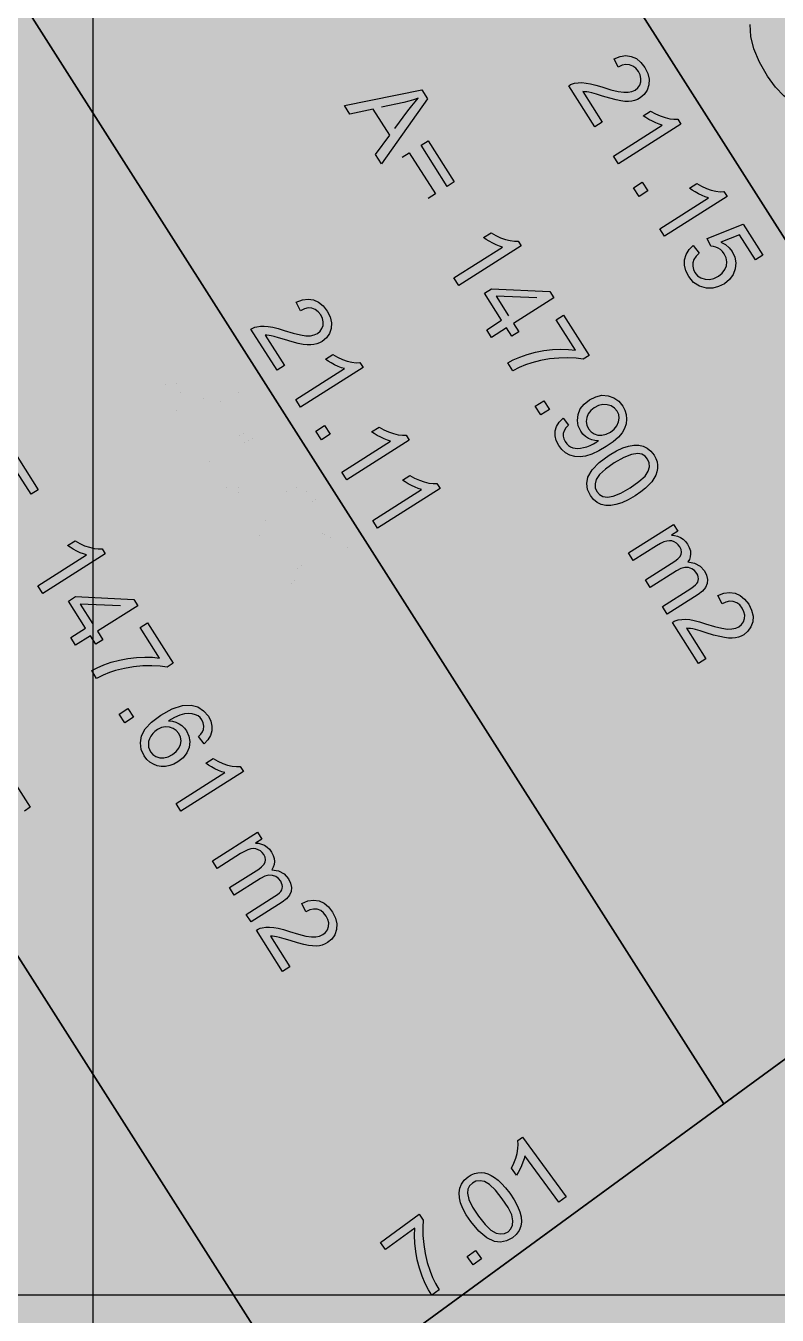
# Model space of a CAD drawing. Extents: x -5280327 to 29700, y -3925683 to 5564800.
# Drawn here: x 21023 to 21422, y 6137 to 6822 of the extents above; entities that cross this region are included whole.
import ezdxf

# ---------------------------------------------------------------- set-up
doc = ezdxf.new("R2010")
doc.units = 0
doc.linetypes.add('6', pattern=[2640.874023, 1320.437012, -1320.437012])
doc.layers.get('0').update_dxf_attribs({"linetype": 'CONTINUOUS'})
doc.layers.add('31_PREDIOS_TOTAL', color=7, linetype='CONTINUOUS')
doc.layers.add('LOTES', color=7, linetype='CONTINUOUS')

msp = doc.modelspace()

# ---------------------------------------------------------------- linework, layer by layer
at = {"color": 7, "linetype": '6', "const_width": 10343.08}
msp.add_lwpolyline([(0, 29405.62), (24528.32, 0)], dxfattribs=at)
msp.add_lwpolyline([(0, 29405.62), (24528.32, 0)], dxfattribs=at)
at = {"color": 7}
msp.add_lwpolyline([(21709, 6264.81), (21615.4, 6411.82), (20728.18, 5763.43), (20987.49, 5356.19), (21709, 6264.81)], dxfattribs=at)
for points in [[(17635.32, 4495.49, 66061.73), (18499.52, 3138.29, 66061.73), (20519.62, 4766.99, 66061.73), (21709, 6264.81, 66061.73), (21170.51, 7110.5, 66061.73), (17635.32, 4495.49, 66061.73)], [(21455.58, 6802.1, -190364.99), (21462.32, 6779.12, -190364.99), (21462.32, 6779.12, -190364.99), (21456.23, 6777.34, -190364.98), (21450.41, 6776.43, -190364.98), (21444.85, 6776.4, -190364.98), (21444.85, 6776.4, -190364.98), (21439.58, 6777.23, -190364.98), (21434.61, 6778.89, -190364.98), (21429.94, 6781.39, -190364.97), (21429.94, 6781.39, -190364.97), (21425.49, 6784.87, -190364.97), (21421.15, 6789.49, -190364.98), (21416.94, 6795.27, -190364.98), (21416.94, 6795.27, -190364.98), (21412.59, 6802.74, -190364.98), (21409.6, 6809.77, -190364.98), (21407.97, 6816.34, -190364.98), (21407.97, 6816.34, -190364.98), (21407.74, 6822.83, -190364.99)], [(21615.4, 6411.82, 66284.73), (18066.53, 3818.29, 66284.73)]]:
    msp.add_polyline3d(points, dxfattribs=at)
at = {"layer": '31_PREDIOS_TOTAL', "color": 7, "const_width": 0.00153}
for points in [[(21112.84, 6611.4), (21108.95, 6608.92), (21095.04, 6630.75), (21095.04, 6630.75), (21096.03, 6631.33), (21097.06, 6631.77), (21098.16, 6632.07), (21098.16, 6632.07), (21100.06, 6632.35), (21102.1, 6632.39), (21104.25, 6632.2), (21104.25, 6632.2), (21106.67, 6631.76), (21109.46, 6631.05), (21112.64, 6630.08), (21112.64, 6630.08), (21117.42, 6628.62), (21121.29, 6627.68), (21124.27, 6627.26), (21124.27, 6627.26), (21126.63, 6627.28), (21128.65, 6627.68), (21130.35, 6628.47), (21130.35, 6628.47), (21131.75, 6629.63), (21132.74, 6631.07), (21133.32, 6632.78), (21133.32, 6632.78), (21133.44, 6634.64), (21133.03, 6636.49), (21132.12, 6638.33), (21132.12, 6638.33), (21130.76, 6640.03), (21129.18, 6641.22), (21127.37, 6641.9), (21127.37, 6641.9), (21125.43, 6642.04), (21123.43, 6641.6), (21121.37, 6640.58), (21119.15, 6645.03), (21119.15, 6645.03), (21122.36, 6646.3), (21125.41, 6646.73), (21128.31, 6646.33), (21128.31, 6646.33), (21130.99, 6645.12), (21133.39, 6643.14), (21135.53, 6640.38), (21135.53, 6640.38), (21137.12, 6637.25), (21137.83, 6634.18), (21137.69, 6631.18), (21137.69, 6631.18), (21136.77, 6628.43), (21135.18, 6626.12), (21132.92, 6624.24), (21132.92, 6624.24), (21131.54, 6623.5), (21130.07, 6622.94), (21128.5, 6622.57), (21128.5, 6622.57), (21126.78, 6622.4), (21124.87, 6622.45), (21122.75, 6622.7), (21122.75, 6622.7), (21120.19, 6623.22), (21116.92, 6624.07), (21112.96, 6625.25), (21112.96, 6625.25), (21109.77, 6626.23), (21107.39, 6626.91), (21105.81, 6627.29), (21105.81, 6627.29), (21104.67, 6627.47), (21103.57, 6627.58), (21102.53, 6627.6), (21112.84, 6611.4)], [(21121.44, 6589.29), (21118.86, 6593.34), (21144.71, 6609.8), (21144.71, 6609.8), (21143.09, 6610.29), (21141.34, 6610.98), (21139.47, 6611.87), (21139.47, 6611.87), (21137.64, 6612.85), (21136.03, 6613.83), (21134.65, 6614.8), (21138.57, 6617.3), (21138.57, 6617.3), (21141.1, 6615.85), (21143.65, 6614.69), (21146.24, 6613.82), (21146.24, 6613.82), (21148.72, 6613.24), (21150.95, 6612.98), (21152.95, 6613.02), (21154.62, 6610.41), (21121.44, 6589.29)], [(21129.51, 6576.62), (21134.13, 6579.57), (21137.07, 6574.95), (21132.45, 6572), (21129.51, 6576.62)], [(21145.95, 6550.8), (21143.37, 6554.85), (21169.22, 6571.31), (21169.22, 6571.31), (21167.6, 6571.8), (21165.85, 6572.49), (21163.98, 6573.38), (21163.98, 6573.38), (21162.15, 6574.36), (21160.54, 6575.34), (21159.16, 6576.31), (21163.08, 6578.81), (21163.08, 6578.81), (21165.61, 6577.36), (21168.16, 6576.2), (21170.75, 6575.33), (21170.75, 6575.33), (21173.22, 6574.75), (21175.46, 6574.49), (21177.46, 6574.53), (21179.12, 6571.92), (21145.95, 6550.8)], [(21162.3, 6525.13), (21159.71, 6529.19), (21185.56, 6545.65), (21185.56, 6545.65), (21183.94, 6546.13), (21182.2, 6546.82), (21180.32, 6547.71), (21180.32, 6547.71), (21178.49, 6548.7), (21176.89, 6549.68), (21175.51, 6550.65), (21179.43, 6553.14), (21179.43, 6553.14), (21181.95, 6551.7), (21184.51, 6550.54), (21187.09, 6549.66), (21187.09, 6549.66), (21189.57, 6549.08), (21191.81, 6548.82), (21193.8, 6548.87), (21195.47, 6546.25), (21162.3, 6525.13)]]:
    msp.add_lwpolyline(points, dxfattribs=at)
at = {"layer": '31_PREDIOS_TOTAL', "color": 7}
for points in [[(21329.08, 6770.89, 33030.86), (21325.18, 6768.41, 33030.86), (21311.27, 6790.24, 33030.86), (21311.27, 6790.24, 33030.86), (21312.26, 6790.83, 33030.86), (21313.3, 6791.27, 33030.86), (21314.39, 6791.57, 33030.86), (21314.39, 6791.57, 33030.86), (21316.3, 6791.84, 33030.86), (21318.33, 6791.88, 33030.86), (21320.49, 6791.69, 33030.86), (21320.49, 6791.69, 33030.86), (21322.9, 6791.25, 33030.86), (21325.69, 6790.55, 33030.86), (21328.87, 6789.57, 33030.86), (21328.87, 6789.57, 33030.86), (21333.65, 6788.11, 33030.86), (21337.53, 6787.17, 33030.86), (21340.5, 6786.75, 33030.86), (21340.5, 6786.75, 33030.86), (21342.86, 6786.77, 33030.86), (21344.89, 6787.18, 33030.86), (21346.59, 6787.96, 33030.86), (21346.59, 6787.96, 33030.86), (21347.99, 6789.12, 33030.86), (21348.98, 6790.56, 33030.86), (21349.56, 6792.28, 33030.86), (21349.56, 6792.28, 33030.86), (21349.67, 6794.13, 33030.86), (21349.27, 6795.98, 33030.86), (21348.35, 6797.83, 33030.86), (21348.35, 6797.83, 33030.86), (21346.99, 6799.52, 33030.86), (21345.41, 6800.71, 33030.86), (21343.61, 6801.39, 33030.86), (21343.61, 6801.39, 33030.86), (21341.66, 6801.53, 33030.86), (21339.66, 6801.09, 33030.86), (21337.61, 6800.08, 33030.86), (21335.38, 6804.52, 33030.86), (21335.38, 6804.52, 33030.86), (21338.59, 6805.79, 33030.86), (21341.64, 6806.23, 33030.86), (21344.54, 6805.82, 33030.86), (21344.54, 6805.82, 33030.86), (21347.22, 6804.61, 33030.86), (21349.63, 6802.63, 33030.86), (21351.76, 6799.87, 33030.86), (21351.76, 6799.87, 33030.86), (21353.35, 6796.74, 33030.86), (21354.07, 6793.67, 33030.86), (21353.92, 6790.67, 33030.86), (21353.92, 6790.67, 33030.86), (21353, 6787.92, 33030.86), (21351.41, 6785.61, 33030.86), (21349.15, 6783.74, 33030.86), (21349.15, 6783.74, 33030.86), (21347.78, 6782.99, 33030.86), (21346.31, 6782.43, 33030.86), (21344.73, 6782.06, 33030.86), (21344.73, 6782.06, 33030.86), (21343.01, 6781.9, 33030.86), (21341.1, 6781.94, 33030.86), (21338.99, 6782.19, 33030.86), (21338.99, 6782.19, 33030.86), (21336.42, 6782.71, 33030.86), (21333.16, 6783.56, 33030.86), (21329.19, 6784.74, 33030.86), (21329.19, 6784.74, 33030.86), (21326, 6785.72, 33030.86), (21323.62, 6786.4, 33030.86), (21322.05, 6786.78, 33030.86), (21322.05, 6786.78, 33030.86), (21320.9, 6786.97, 33030.86), (21319.81, 6787.07, 33030.86), (21318.76, 6787.09, 33030.86), (21329.08, 6770.89, 33030.86)], [(21192.17, 6779.75, 33030.86), (21233.3, 6788.04, 33030.86), (21236.29, 6783.32, 33030.86), (21211.82, 6748.8, 33030.86), (21208.65, 6753.79, 33030.86), (21216.22, 6764, 33030.86), (21207.44, 6777.83, 33030.86), (21195.12, 6775.1, 33030.86), (21192.17, 6779.75, 33030.86)], [(21218.92, 6767.61, 33030.86), (21225.89, 6776.88, 33030.86), (21225.89, 6776.88, 33030.86), (21227.9, 6779.5, 33030.86), (21229.69, 6781.73, 33030.86), (21231.26, 6783.58, 33030.86), (21231.26, 6783.58, 33030.86), (21228.84, 6782.71, 33030.86), (21226.36, 6781.97, 33030.86), (21223.81, 6781.35, 33030.86), (21211.81, 6778.82, 33030.86)], [(21337.68, 6748.78, 33030.86), (21335.09, 6752.84, 33030.86), (21360.94, 6769.3, 33030.86), (21360.94, 6769.3, 33030.86), (21359.32, 6769.78, 33030.86), (21357.58, 6770.47, 33030.86), (21355.7, 6771.36, 33030.86), (21355.7, 6771.36, 33030.86), (21353.87, 6772.35, 33030.86), (21352.27, 6773.32, 33030.86), (21350.89, 6774.29, 33030.86), (21354.81, 6776.79, 33030.86), (21354.81, 6776.79, 33030.86), (21357.33, 6775.34, 33030.86), (21359.89, 6774.18, 33030.86), (21362.47, 6773.31, 33030.86), (21362.47, 6773.31, 33030.86), (21364.95, 6772.73, 33030.86), (21367.19, 6772.47, 33030.86), (21369.18, 6772.52, 33030.86), (21370.85, 6769.9, 33030.86), (21337.68, 6748.78, 33030.86)], [(21246.71, 6736.8, 33030.86), (21232.85, 6758.64, 33030.86), (21236.64, 6761.04, 33030.86), (21250.5, 6739.21, 33030.86), (21246.71, 6736.8, 33030.86)], [(21222.81, 6752.27, 33030.86), (21226.6, 6754.67, 33030.86), (21240.46, 6732.84, 33030.86), (21236.67, 6730.43, 33030.86)], [(21345.74, 6736.12, 33030.86), (21350.36, 6739.06, 33030.86), (21353.3, 6734.44, 33030.86), (21348.68, 6731.5, 33030.86), (21345.74, 6736.12, 33030.86)], [(21362.19, 6710.29, 33030.86), (21359.6, 6714.35, 33030.86), (21385.45, 6730.81, 33030.86), (21385.45, 6730.81, 33030.86), (21383.83, 6731.29, 33030.86), (21382.09, 6731.98, 33030.86), (21380.21, 6732.87, 33030.86), (21380.21, 6732.87, 33030.86), (21378.38, 6733.86, 33030.86), (21376.78, 6734.83, 33030.86), (21375.39, 6735.8, 33030.86), (21379.32, 6738.3, 33030.86), (21379.32, 6738.3, 33030.86), (21381.84, 6736.85, 33030.86), (21384.4, 6735.69, 33030.86), (21386.98, 6734.82, 33030.86), (21386.98, 6734.82, 33030.86), (21389.46, 6734.24, 33030.86), (21391.7, 6733.98, 33030.86), (21393.69, 6734.03, 33030.86), (21395.36, 6731.41, 33030.86), (21362.19, 6710.29, 33030.86)], [(21377.45, 6705.41, 33030.86), (21380.53, 6701.38, 33030.86), (21380.53, 6701.38, 33030.86), (21378.91, 6699.72, 33030.86), (21377.82, 6697.99, 33030.86), (21377.25, 6696.21, 33030.86), (21377.25, 6696.21, 33030.86), (21377.16, 6694.43, 33030.86), (21377.52, 6692.71, 33030.86), (21378.33, 6691.05, 33030.86), (21378.33, 6691.05, 33030.86), (21379.76, 6689.36, 33030.86), (21381.54, 6688.17, 33030.86), (21383.7, 6687.5, 33030.86), (21383.7, 6687.5, 33030.86), (21386.05, 6687.41, 33030.86), (21388.43, 6687.98, 33030.86), (21390.85, 6689.2, 33030.86), (21390.85, 6689.2, 33030.86), (21392.86, 6690.79, 33030.86), (21394.27, 6692.6, 33030.86), (21395.08, 6694.64, 33030.86), (21395.08, 6694.64, 33030.86), (21395.28, 6696.78, 33030.86), (21394.87, 6698.91, 33030.86), (21393.84, 6701.02, 33030.86), (21393.84, 6701.02, 33030.86), (21392.93, 6702.22, 33030.86), (21391.89, 6703.21, 33030.86), (21390.69, 6703.99, 33030.86), (21390.69, 6703.99, 33030.86), (21389.42, 6704.55, 33030.86), (21388.12, 6704.89, 33030.86), (21386.81, 6705, 33030.86), (21384.88, 6709.12, 33030.86), (21403.88, 6716.73, 33030.86), (21414.34, 6700.3, 33030.86), (21410.47, 6697.83, 33030.86), (21402.07, 6711.02, 33030.86), (21392.06, 6707.14, 33030.86), (21392.06, 6707.14, 33030.86), (21394.5, 6705.86, 33030.86), (21396.51, 6704.22, 33030.86), (21398.11, 6702.22, 33030.86), (21398.11, 6702.22, 33030.86), (21399.52, 6699.27, 33030.86), (21400.07, 6696.21, 33030.86), (21399.76, 6693.01, 33030.86), (21399.76, 6693.01, 33030.86), (21398.62, 6689.97, 33030.86), (21396.69, 6687.34, 33030.86), (21393.95, 6685.13, 33030.86), (21393.95, 6685.13, 33030.86), (21390.91, 6683.6, 33030.86), (21387.77, 6682.83, 33030.86), (21384.53, 6682.81, 33030.86), (21384.53, 6682.81, 33030.86), (21380.79, 6683.76, 33030.86), (21377.61, 6685.81, 33030.86), (21375, 6688.93, 33030.86), (21375, 6688.93, 33030.86), (21373.48, 6691.93, 33030.86), (21372.76, 6694.92, 33030.86), (21372.83, 6697.89, 33030.86), (21372.83, 6697.89, 33030.86), (21373.66, 6700.71, 33030.86), (21375.2, 6703.22, 33030.86), (21377.45, 6705.41, 33030.86)], [(21252.88, 6684.11, 33030.86), (21250.3, 6688.17, 33030.86), (21276.17, 6704.59, 33030.86), (21276.17, 6704.59, 33030.86), (21274.56, 6705.08, 33030.86), (21272.81, 6705.77, 33030.86), (21270.93, 6706.66, 33030.86), (21270.93, 6706.66, 33030.86), (21269.11, 6707.65, 33030.86), (21267.5, 6708.63, 33030.86), (21266.12, 6709.61, 33030.86), (21270.05, 6712.1, 33030.86), (21270.05, 6712.1, 33030.86), (21272.57, 6710.65, 33030.86), (21275.13, 6709.48, 33030.86), (21277.71, 6708.61, 33030.86), (21277.71, 6708.61, 33030.86), (21280.19, 6708.03, 33030.86), (21282.42, 6707.76, 33030.86), (21284.42, 6707.8, 33030.86), (21286.08, 6705.19, 33030.86), (21252.88, 6684.11, 33030.86)], [(21267.74, 6660.7, 33030.86), (21275.66, 6665.72, 33030.86), (21266.55, 6680.07, 33030.86), (21270.27, 6682.43, 33030.86), (21301.28, 6680.94, 33030.86), (21303.38, 6677.63, 33030.86), (21281.96, 6664.03, 33030.86), (21284.79, 6659.56, 33030.86), (21281.07, 6657.2, 33030.86), (21278.23, 6661.66, 33030.86), (21270.32, 6656.64, 33030.86), (21267.74, 6660.7, 33030.86)], [(21160.32, 6641.63, 33030.86), (21156.42, 6639.15, 33030.86), (21142.52, 6660.98, 33030.86), (21142.52, 6660.98, 33030.86), (21143.5, 6661.56, 33030.86), (21144.54, 6662, 33030.86), (21145.63, 6662.3, 33030.86), (21145.63, 6662.3, 33030.86), (21147.54, 6662.58, 33030.86), (21149.57, 6662.62, 33030.86), (21151.73, 6662.43, 33030.86), (21151.73, 6662.43, 33030.86), (21154.14, 6661.99, 33030.86), (21156.94, 6661.28, 33030.86), (21160.11, 6660.31, 33030.86), (21160.11, 6660.31, 33030.86), (21164.89, 6658.85, 33030.86), (21168.77, 6657.91, 33030.86), (21171.74, 6657.49, 33030.86), (21171.74, 6657.49, 33030.86), (21174.1, 6657.51, 33030.86), (21176.13, 6657.91, 33030.86), (21177.83, 6658.7, 33030.86), (21177.83, 6658.7, 33030.86), (21179.23, 6659.86, 33030.86), (21180.22, 6661.3, 33030.86), (21180.8, 6663.01, 33030.86), (21180.8, 6663.01, 33030.86), (21180.91, 6664.87, 33030.86), (21180.51, 6666.72, 33030.86), (21179.59, 6668.56, 33030.86), (21179.59, 6668.56, 33030.86), (21178.23, 6670.26, 33030.86), (21176.65, 6671.45, 33030.86), (21174.85, 6672.13, 33030.86), (21174.85, 6672.13, 33030.86), (21172.9, 6672.27, 33030.86), (21170.9, 6671.83, 33030.86), (21168.85, 6670.81, 33030.86), (21166.62, 6675.26, 33030.86), (21166.62, 6675.26, 33030.86), (21169.83, 6676.53, 33030.86), (21172.89, 6676.96, 33030.86), (21175.78, 6676.56, 33030.86), (21175.78, 6676.56, 33030.86), (21178.46, 6675.35, 33030.86), (21180.87, 6673.37, 33030.86), (21183.01, 6670.61, 33030.86), (21183.01, 6670.61, 33030.86), (21184.59, 6667.48, 33030.86), (21185.31, 6664.41, 33030.86), (21185.16, 6661.41, 33030.86), (21185.16, 6661.41, 33030.86), (21184.24, 6658.66, 33030.86), (21182.65, 6656.35, 33030.86), (21180.39, 6654.47, 33030.86), (21180.39, 6654.47, 33030.86), (21179.02, 6653.73, 33030.86), (21177.55, 6653.17, 33030.86), (21175.98, 6652.8, 33030.86), (21175.98, 6652.8, 33030.86), (21174.26, 6652.63, 33030.86), (21172.34, 6652.68, 33030.86), (21170.23, 6652.93, 33030.86), (21170.23, 6652.93, 33030.86), (21167.67, 6653.45, 33030.86), (21164.4, 6654.3, 33030.86), (21160.43, 6655.48, 33030.86), (21160.43, 6655.48, 33030.86), (21157.24, 6656.46, 33030.86), (21154.86, 6657.14, 33030.86), (21153.29, 6657.52, 33030.86), (21153.29, 6657.52, 33030.86), (21152.14, 6657.7, 33030.86), (21151.05, 6657.81, 33030.86), (21150, 6657.83, 33030.86), (21160.32, 6641.63, 33030.86)], [(21294.29, 6677.55, 33030.86), (21272.81, 6678.44, 33030.86), (21279.38, 6668.09, 33030.86)], [(21304.69, 6665.99, 33030.86), (21308.6, 6668.47, 33030.86), (21322.18, 6647.06, 33030.86), (21319.02, 6645.06, 33030.86), (21319.02, 6645.06, 33030.86), (21315.21, 6645.58, 33030.86), (21310.9, 6645.78, 33030.86), (21306.12, 6645.65, 33030.86), (21306.12, 6645.65, 33030.86), (21301.16, 6645.18, 33030.86), (21296.32, 6644.35, 33030.86), (21291.62, 6643.17, 33030.86), (21291.62, 6643.17, 33030.86), (21288.31, 6642.07, 33030.86), (21284.95, 6640.67, 33030.86), (21281.54, 6638.95, 33030.86), (21278.89, 6643.13, 33030.86), (21278.89, 6643.13, 33030.86), (21281.8, 6644.69, 33030.86), (21285.27, 6646.18, 33030.86), (21289.29, 6647.58, 33030.86), (21289.29, 6647.58, 33030.86), (21293.65, 6648.77, 33030.86), (21298.09, 6649.62, 33030.86), (21302.62, 6650.14, 33030.86), (21302.62, 6650.14, 33030.86), (21307.05, 6650.33, 33030.86), (21311.17, 6650.22, 33030.86), (21314.97, 6649.8, 33030.86), (21304.69, 6665.99, 33030.86)], [(21168.92, 6619.52, 33030.86), (21166.34, 6623.57, 33030.86), (21192.18, 6640.03, 33030.86), (21192.18, 6640.03, 33030.86), (21190.57, 6640.52, 33030.86), (21188.82, 6641.21, 33030.86), (21186.94, 6642.1, 33030.86), (21186.94, 6642.1, 33030.86), (21185.11, 6643.08, 33030.86), (21183.51, 6644.06, 33030.86), (21182.13, 6645.03, 33030.86), (21186.05, 6647.53, 33030.86), (21186.05, 6647.53, 33030.86), (21188.57, 6646.08, 33030.86), (21191.13, 6644.92, 33030.86), (21193.71, 6644.05, 33030.86), (21193.71, 6644.05, 33030.86), (21196.19, 6643.47, 33030.86), (21198.43, 6643.21, 33030.86), (21200.43, 6643.25, 33030.86), (21202.09, 6640.64, 33030.86), (21168.92, 6619.52, 33030.86)], [(21293.54, 6620.05, 33030.86), (21298.16, 6622.99, 33030.86), (21301.1, 6618.36, 33030.86), (21296.47, 6615.43, 33030.86), (21293.54, 6620.05, 33030.86)], [(21308.27, 6613.74, 33030.86), (21311.11, 6610.07, 33030.86), (21311.11, 6610.07, 33030.86), (21309.72, 6608.58, 33030.86), (21308.79, 6607.1, 33030.86), (21308.32, 6605.64, 33030.86), (21308.32, 6605.64, 33030.86), (21308.28, 6604.18, 33030.86), (21308.62, 6602.72, 33030.86), (21309.36, 6601.27, 33030.86), (21309.36, 6601.27, 33030.86), (21310.21, 6600.13, 33030.86), (21311.19, 6599.22, 33030.86), (21312.3, 6598.53, 33030.86), (21312.3, 6598.53, 33030.86), (21313.49, 6598.05, 33030.86), (21314.75, 6597.76, 33030.86), (21316.05, 6597.67, 33030.86), (21316.05, 6597.67, 33030.86), (21317.48, 6597.78, 33030.86), (21319.09, 6598.09, 33030.86), (21320.88, 6598.61, 33030.86), (21320.88, 6598.61, 33030.86), (21322.73, 6599.31, 33030.86), (21324.51, 6600.16, 33030.86), (21326.23, 6601.15, 33030.86), (21326.23, 6601.15, 33030.86), (21326.44, 6601.29, 33030.86), (21326.7, 6601.47, 33030.86), (21327.03, 6601.69, 33030.86), (21327.03, 6601.69, 33030.86), (21325.24, 6601.83, 33030.86), (21323.49, 6602.28, 33030.86), (21321.77, 6603.02, 33030.86), (21321.77, 6603.02, 33030.86), (21320.18, 6604.04, 33030.86), (21318.81, 6605.31, 33030.86), (21317.66, 6606.82, 33030.86), (21317.66, 6606.82, 33030.86), (21316.35, 6609.63, 33030.86), (21315.87, 6612.58, 33030.86), (21316.23, 6615.66, 33030.86), (21316.23, 6615.66, 33030.86), (21317.42, 6618.63, 33030.86), (21319.44, 6621.24, 33030.86), (21322.28, 6623.49, 33030.86), (21322.28, 6623.49, 33030.86), (21325.62, 6625.15, 33030.86), (21328.95, 6625.87, 33030.86), (21332.26, 6625.66, 33030.86), (21332.26, 6625.66, 33030.86), (21335.32, 6624.6, 33030.86), (21337.92, 6622.77, 33030.86), (21340.04, 6620.17, 33030.86), (21340.04, 6620.17, 33030.86), (21341.17, 6617.96, 33030.86), (21341.84, 6615.63, 33030.86), (21342.05, 6613.17, 33030.86), (21342.05, 6613.17, 33030.86), (21341.77, 6610.7, 33030.86), (21340.98, 6608.29, 33030.86), (21339.68, 6605.97, 33030.86), (21339.68, 6605.97, 33030.86), (21337.7, 6603.64, 33030.86), (21334.89, 6601.21, 33030.86), (21331.25, 6598.68, 33030.86), (21331.25, 6598.68, 33030.86), (21327.22, 6596.33, 33030.86), (21323.56, 6594.65, 33030.86), (21320.28, 6593.65, 33030.86), (21320.28, 6593.65, 33030.86), (21317.3, 6593.25, 33030.86), (21314.53, 6593.41, 33030.86), (21311.97, 6594.11, 33030.86), (21311.97, 6594.11, 33030.86), (21309.66, 6595.34, 33030.86), (21307.66, 6597.04, 33030.86), (21305.96, 6599.24, 33030.86), (21305.96, 6599.24, 33030.86), (21304.66, 6601.82, 33030.86), (21304.04, 6604.39, 33030.86), (21304.09, 6606.94, 33030.86), (21304.09, 6606.94, 33030.86), (21304.82, 6609.4, 33030.86), (21306.21, 6611.67, 33030.86), (21308.27, 6613.74, 33030.86)], [(21333.42, 6606.38, 33030.86), (21335.46, 6607.97, 33030.86), (21336.91, 6609.76, 33030.86), (21337.79, 6611.76, 33030.86), (21337.79, 6611.76, 33030.86), (21338.08, 6613.81, 33030.86), (21337.82, 6615.74, 33030.86), (21337, 6617.54, 33030.86), (21337, 6617.54, 33030.86), (21335.65, 6619.12, 33030.86), (21333.92, 6620.22, 33030.86), (21331.79, 6620.86, 33030.86), (21331.79, 6620.86, 33030.86), (21329.47, 6620.94, 33030.86), (21327.13, 6620.4, 33030.86), (21324.79, 6619.23, 33030.86), (21324.79, 6619.23, 33030.86), (21322.95, 6617.76, 33030.86), (21321.64, 6616.04, 33030.86), (21320.87, 6614.06, 33030.86), (21320.87, 6614.06, 33030.86), (21320.64, 6612, 33030.86), (21320.98, 6610.01, 33030.86), (21321.88, 6608.11, 33030.86), (21321.88, 6608.11, 33030.86), (21323.22, 6606.48, 33030.86), (21324.86, 6605.35, 33030.86), (21326.8, 6604.73, 33030.86), (21326.8, 6604.73, 33030.86), (21328.92, 6604.66, 33030.86), (21331.13, 6605.21, 33030.86), (21333.42, 6606.38, 33030.86)], [(21176.98, 6606.85, 33030.86), (21181.6, 6609.8, 33030.86), (21184.54, 6605.18, 33030.86), (21179.92, 6602.23, 33030.86), (21176.98, 6606.85, 33030.86)], [(21193.43, 6581.03, 33030.86), (21190.84, 6585.09, 33030.86), (21216.69, 6601.54, 33030.86), (21216.69, 6601.54, 33030.86), (21215.07, 6602.03, 33030.86), (21213.33, 6602.72, 33030.86), (21211.45, 6603.61, 33030.86), (21211.45, 6603.61, 33030.86), (21209.62, 6604.59, 33030.86), (21208.02, 6605.57, 33030.86), (21206.64, 6606.54, 33030.86), (21210.56, 6609.04, 33030.86), (21210.56, 6609.04, 33030.86), (21213.08, 6607.59, 33030.86), (21215.64, 6606.43, 33030.86), (21218.22, 6605.56, 33030.86), (21218.22, 6605.56, 33030.86), (21220.7, 6604.98, 33030.86), (21222.94, 6604.72, 33030.86), (21224.93, 6604.77, 33030.86), (21226.6, 6602.15, 33030.86), (21193.43, 6581.03, 33030.86)], [(21332.85, 6594.16, 33030.86), (21332.85, 6594.16, 33030.86), (21336.6, 6596.34, 33030.86), (21340, 6597.94, 33030.86), (21343.06, 6598.94, 33030.86), (21343.06, 6598.94, 33030.86), (21345.86, 6599.41, 33030.86), (21348.45, 6599.38, 33030.86), (21350.85, 6598.86, 33030.86), (21350.85, 6598.86, 33030.86), (21353.02, 6597.82, 33030.86), (21354.94, 6596.23, 33030.86), (21356.59, 6594.1, 33030.86), (21356.59, 6594.1, 33030.86), (21357.55, 6592.32, 33030.86), (21358.18, 6590.54, 33030.86), (21358.48, 6588.75, 33030.86), (21358.48, 6588.75, 33030.86), (21358.47, 6586.97, 33030.86), (21358.14, 6585.21, 33030.86), (21357.5, 6583.47, 33030.86), (21357.5, 6583.47, 33030.86), (21356.57, 6581.75, 33030.86), (21355.36, 6580.02, 33030.86), (21353.89, 6578.3, 33030.86), (21353.89, 6578.3, 33030.86), (21351.99, 6576.52, 33030.86), (21349.54, 6574.62, 33030.86), (21346.54, 6572.59, 33030.86), (21346.54, 6572.59, 33030.86), (21342.83, 6570.42, 33030.86), (21339.44, 6568.83, 33030.86), (21336.39, 6567.83, 33030.86), (21336.39, 6567.83, 33030.86), (21333.6, 6567.36, 33030.86), (21331, 6567.38, 33030.86), (21328.59, 6567.89, 33030.86), (21328.59, 6567.89, 33030.86), (21326.41, 6568.93, 33030.86), (21324.49, 6570.52, 33030.86), (21322.83, 6572.67, 33030.86), (21322.83, 6572.67, 33030.86), (21321.33, 6575.87, 33030.86), (21320.88, 6579.1, 33030.86), (21321.49, 6582.35, 33030.86), (21321.49, 6582.35, 33030.86), (21323.66, 6586.28, 33030.86), (21327.45, 6590.22, 33030.86), (21332.85, 6594.16, 33030.86)], [(21025.76, 6573.37, 33030.86), (21011.9, 6595.2, 33030.86), (21015.69, 6597.61, 33030.86), (21029.55, 6575.77, 33030.86), (21025.76, 6573.37, 33030.86)], [(21335.5, 6589.99, 33030.86), (21330.81, 6586.71, 33030.86), (21327.61, 6583.78, 33030.86), (21325.88, 6581.2, 33030.86), (21325.88, 6581.2, 33030.86), (21325.25, 6578.88, 33030.86), (21325.34, 6576.74, 33030.86), (21326.17, 6574.79, 33030.86), (21326.17, 6574.79, 33030.86), (21327.59, 6573.21, 33030.86), (21329.48, 6572.22, 33030.86), (21331.86, 6571.8, 33030.86), (21331.86, 6571.8, 33030.86), (21334.93, 6572.27, 33030.86), (21338.95, 6573.93, 33030.86), (21343.89, 6576.77, 33030.86), (21343.89, 6576.77, 33030.86), (21348.59, 6580.05, 33030.86), (21351.81, 6582.98, 33030.86), (21353.53, 6585.56, 33030.86), (21353.53, 6585.56, 33030.86), (21354.15, 6587.88, 33030.86), (21354.04, 6590.03, 33030.86), (21353.2, 6592.01, 33030.86), (21353.2, 6592.01, 33030.86), (21351.84, 6593.58, 33030.86), (21350.1, 6594.57, 33030.86), (21348, 6594.97, 33030.86), (21348, 6594.97, 33030.86), (21344.68, 6594.5, 33030.86), (21340.51, 6592.84, 33030.86), (21335.5, 6589.99, 33030.86)], [(21209.77, 6555.36, 33030.86), (21207.19, 6559.42, 33030.86), (21233.04, 6575.88, 33030.86), (21233.04, 6575.88, 33030.86), (21231.42, 6576.36, 33030.86), (21229.67, 6577.05, 33030.86), (21227.8, 6577.94, 33030.86), (21227.8, 6577.94, 33030.86), (21225.97, 6578.93, 33030.86), (21224.36, 6579.91, 33030.86), (21222.98, 6580.88, 33030.86), (21226.9, 6583.37, 33030.86), (21226.9, 6583.37, 33030.86), (21229.43, 6581.93, 33030.86), (21231.98, 6580.77, 33030.86), (21234.57, 6579.89, 33030.86), (21234.57, 6579.89, 33030.86), (21237.04, 6579.31, 33030.86), (21239.28, 6579.05, 33030.86), (21241.28, 6579.1, 33030.86), (21242.94, 6576.48, 33030.86), (21209.77, 6555.36, 33030.86)], [(21342.98, 6542.17, 33030.86), (21366.93, 6557.37, 33030.86), (21369.24, 6553.74, 33030.86), (21365.87, 6551.61, 33030.86), (21365.87, 6551.61, 33030.86), (21367.5, 6551.47, 33030.86), (21369.08, 6551.07, 33030.86), (21370.61, 6550.41, 33030.86), (21370.61, 6550.41, 33030.86), (21372.03, 6549.48, 33030.86), (21373.29, 6548.28, 33030.86), (21374.39, 6546.82, 33030.86), (21374.39, 6546.82, 33030.86), (21375.32, 6545.08, 33030.86), (21375.88, 6543.39, 33030.86), (21376.05, 6541.76, 33030.86), (21376.05, 6541.76, 33030.86), (21375.87, 6540.2, 33030.86), (21375.35, 6538.75, 33030.86), (21374.49, 6537.39, 33030.86), (21374.49, 6537.39, 33030.86), (21378.14, 6536.79, 33030.86), (21381.11, 6535.21, 33030.86), (21383.38, 6532.66, 33030.86), (21383.38, 6532.66, 33030.86), (21384.55, 6530.33, 33030.86), (21385.05, 6528.08, 33030.86), (21384.88, 6525.92, 33030.86), (21384.88, 6525.92, 33030.86), (21384.01, 6523.87, 33030.86), (21382.39, 6521.95, 33030.86), (21380.02, 6520.15, 33030.86), (21363.58, 6509.71, 33030.86), (21361.02, 6513.75, 33030.86), (21376.11, 6523.33, 33030.86), (21376.11, 6523.33, 33030.86), (21377.55, 6524.31, 33030.86), (21378.64, 6525.18, 33030.86), (21379.36, 6525.95, 33030.86), (21379.36, 6525.95, 33030.86), (21379.82, 6526.71, 33030.86), (21380.09, 6527.55, 33030.86), (21380.18, 6528.48, 33030.86), (21380.18, 6528.48, 33030.86), (21380.08, 6529.44, 33030.86), (21379.78, 6530.39, 33030.86), (21379.29, 6531.33, 33030.86), (21379.29, 6531.33, 33030.86), (21378.09, 6532.8, 33030.86), (21376.64, 6533.84, 33030.86), (21374.94, 6534.46, 33030.86), (21374.94, 6534.46, 33030.86), (21373.01, 6534.53, 33030.86), (21370.86, 6533.95, 33030.86), (21368.5, 6532.71, 33030.86), (21354.59, 6523.88, 33030.86), (21352.01, 6527.94, 33030.86), (21367.57, 6537.82, 33030.86), (21367.57, 6537.82, 33030.86), (21369.16, 6538.98, 33030.86), (21370.3, 6540.17, 33030.86), (21371, 6541.38, 33030.86), (21371, 6541.38, 33030.86), (21371.25, 6542.66, 33030.86), (21371.01, 6544.03, 33030.86), (21370.3, 6545.49, 33030.86), (21370.3, 6545.49, 33030.86), (21369.49, 6546.54, 33030.86), (21368.52, 6547.41, 33030.86), (21367.38, 6548.09, 33030.86), (21367.38, 6548.09, 33030.86), (21366.13, 6548.53, 33030.86), (21364.8, 6548.67, 33030.86), (21363.4, 6548.52, 33030.86), (21363.4, 6548.52, 33030.86), (21361.85, 6548.04, 33030.86), (21360.04, 6547.2, 33030.86), (21357.98, 6546, 33030.86), (21345.55, 6538.11, 33030.86), (21342.98, 6542.17, 33030.86)], [(21031.93, 6520.67, 33030.86), (21029.35, 6524.73, 33030.86), (21055.22, 6541.15, 33030.86), (21055.22, 6541.15, 33030.86), (21053.61, 6541.64, 33030.86), (21051.86, 6542.33, 33030.86), (21049.99, 6543.22, 33030.86), (21049.99, 6543.22, 33030.86), (21048.16, 6544.21, 33030.86), (21046.55, 6545.2, 33030.86), (21045.17, 6546.17, 33030.86), (21049.1, 6548.66, 33030.86), (21049.1, 6548.66, 33030.86), (21051.62, 6547.21, 33030.86), (21054.18, 6546.04, 33030.86), (21056.76, 6545.17, 33030.86), (21056.76, 6545.17, 33030.86), (21059.24, 6544.59, 33030.86), (21061.47, 6544.32, 33030.86), (21063.47, 6544.36, 33030.86), (21065.13, 6541.75, 33030.86), (21031.93, 6520.67, 33030.86)], [(21046.79, 6497.26, 33030.86), (21054.71, 6502.29, 33030.86), (21045.6, 6516.63, 33030.86), (21049.32, 6518.99, 33030.86), (21080.33, 6517.5, 33030.86), (21082.43, 6514.19, 33030.86), (21061.01, 6500.59, 33030.86), (21063.84, 6496.12, 33030.86), (21060.12, 6493.76, 33030.86), (21057.28, 6498.23, 33030.86), (21049.37, 6493.2, 33030.86), (21046.79, 6497.26, 33030.86)], [(21384.13, 6485.96, 33030.86), (21380.23, 6483.48, 33030.86), (21366.36, 6505.34, 33030.86), (21366.36, 6505.34, 33030.86), (21367.34, 6505.92, 33030.86), (21368.38, 6506.35, 33030.86), (21369.48, 6506.65, 33030.86), (21369.48, 6506.65, 33030.86), (21371.38, 6506.92, 33030.86), (21373.41, 6506.96, 33030.86), (21375.57, 6506.77, 33030.86), (21375.57, 6506.77, 33030.86), (21377.98, 6506.33, 33030.86), (21380.78, 6505.62, 33030.86), (21383.95, 6504.64, 33030.86), (21383.95, 6504.64, 33030.86), (21388.73, 6503.17, 33030.86), (21392.6, 6502.23, 33030.86), (21395.58, 6501.8, 33030.86), (21395.58, 6501.8, 33030.86), (21397.94, 6501.82, 33030.86), (21399.97, 6502.22, 33030.86), (21401.66, 6503, 33030.86), (21401.66, 6503, 33030.86), (21403.07, 6504.16, 33030.86), (21404.06, 6505.6, 33030.86), (21404.64, 6507.31, 33030.86), (21404.64, 6507.31, 33030.86), (21404.76, 6509.16, 33030.86), (21404.36, 6511.01, 33030.86), (21403.44, 6512.86, 33030.86), (21403.44, 6512.86, 33030.86), (21402.09, 6514.56, 33030.86), (21400.51, 6515.76, 33030.86), (21398.7, 6516.44, 33030.86), (21398.7, 6516.44, 33030.86), (21396.76, 6516.58, 33030.86), (21394.76, 6516.14, 33030.86), (21392.7, 6515.13, 33030.86), (21390.48, 6519.57, 33030.86), (21390.48, 6519.57, 33030.86), (21393.7, 6520.84, 33030.86), (21396.75, 6521.27, 33030.86), (21399.65, 6520.87, 33030.86), (21399.65, 6520.87, 33030.86), (21402.32, 6519.65, 33030.86), (21404.73, 6517.66, 33030.86), (21406.86, 6514.91, 33030.86), (21406.86, 6514.91, 33030.86), (21408.44, 6511.77, 33030.86), (21409.16, 6508.7, 33030.86), (21409, 6505.7, 33030.86), (21409, 6505.7, 33030.86), (21408.08, 6502.95, 33030.86), (21406.49, 6500.64, 33030.86), (21404.22, 6498.77, 33030.86), (21404.22, 6498.77, 33030.86), (21402.85, 6498.03, 33030.86), (21401.38, 6497.47, 33030.86), (21399.81, 6497.11, 33030.86), (21399.81, 6497.11, 33030.86), (21398.09, 6496.94, 33030.86), (21396.17, 6496.99, 33030.86), (21394.06, 6497.24, 33030.86), (21394.06, 6497.24, 33030.86), (21391.5, 6497.76, 33030.86), (21388.23, 6498.62, 33030.86), (21384.26, 6499.81, 33030.86), (21384.26, 6499.81, 33030.86), (21381.08, 6500.79, 33030.86), (21378.7, 6501.48, 33030.86), (21377.13, 6501.86, 33030.86), (21377.13, 6501.86, 33030.86), (21375.98, 6502.04, 33030.86), (21374.89, 6502.15, 33030.86), (21373.84, 6502.17, 33030.86), (21384.13, 6485.96, 33030.86)], [(21073.34, 6514.11, 33030.86), (21051.86, 6515, 33030.86), (21058.43, 6504.65, 33030.86)], [(21083.74, 6502.55, 33030.86), (21087.65, 6505.03, 33030.86), (21101.23, 6483.63, 33030.86), (21098.08, 6481.62, 33030.86), (21098.08, 6481.62, 33030.86), (21094.26, 6482.14, 33030.86), (21089.96, 6482.34, 33030.86), (21085.17, 6482.21, 33030.86), (21085.17, 6482.21, 33030.86), (21080.21, 6481.74, 33030.86), (21075.38, 6480.91, 33030.86), (21070.67, 6479.73, 33030.86), (21070.67, 6479.73, 33030.86), (21067.36, 6478.63, 33030.86), (21064, 6477.23, 33030.86), (21060.59, 6475.52, 33030.86), (21057.94, 6479.69, 33030.86), (21057.94, 6479.69, 33030.86), (21060.85, 6481.25, 33030.86), (21064.32, 6482.74, 33030.86), (21068.35, 6484.14, 33030.86), (21068.35, 6484.14, 33030.86), (21072.7, 6485.33, 33030.86), (21077.14, 6486.18, 33030.86), (21081.67, 6486.7, 33030.86), (21081.67, 6486.7, 33030.86), (21086.1, 6486.89, 33030.86), (21090.22, 6486.78, 33030.86), (21094.02, 6486.36, 33030.86), (21083.74, 6502.55, 33030.86)], [(21072.59, 6456.62, 33030.86), (21077.21, 6459.55, 33030.86), (21080.15, 6454.93, 33030.86), (21075.53, 6451.99, 33030.86), (21072.59, 6456.62, 33030.86)], [(21117.63, 6440.84, 33030.86), (21114.75, 6444.68, 33030.86), (21114.75, 6444.68, 33030.86), (21115.94, 6446.01, 33030.86), (21116.77, 6447.26, 33030.86), (21117.25, 6448.42, 33030.86), (21117.25, 6448.42, 33030.86), (21117.47, 6450.21, 33030.86), (21117.19, 6451.93, 33030.86), (21116.41, 6453.58, 33030.86), (21116.41, 6453.58, 33030.86), (21115.51, 6454.74, 33030.86), (21114.42, 6455.65, 33030.86), (21113.17, 6456.3, 33030.86), (21113.17, 6456.3, 33030.86), (21111.34, 6456.8, 33030.86), (21109.34, 6456.95, 33030.86), (21107.17, 6456.73, 33030.86), (21107.17, 6456.73, 33030.86), (21104.73, 6456.05, 33030.86), (21101.94, 6454.82, 33030.86), (21098.79, 6453.03, 33030.86), (21098.79, 6453.03, 33030.86), (21100.82, 6452.84, 33030.86), (21102.68, 6452.35, 33030.86), (21104.38, 6451.54, 33030.86), (21104.38, 6451.54, 33030.86), (21105.9, 6450.49, 33030.86), (21107.2, 6449.24, 33030.86), (21108.29, 6447.79, 33030.86), (21108.29, 6447.79, 33030.86), (21109.59, 6445, 33030.86), (21110.05, 6442.07, 33030.86), (21109.69, 6438.98, 33030.86), (21109.69, 6438.98, 33030.86), (21108.51, 6436, 33030.86), (21106.53, 6433.42, 33030.86), (21103.77, 6431.22, 33030.86), (21103.77, 6431.22, 33030.86), (21101.65, 6430.08, 33030.86), (21099.44, 6429.31, 33030.86), (21097.13, 6428.89, 33030.86), (21097.13, 6428.89, 33030.86), (21094.85, 6428.85, 33030.86), (21092.71, 6429.22, 33030.86), (21090.7, 6429.98, 33030.86), (21090.7, 6429.98, 33030.86), (21088.87, 6431.11, 33030.86), (21087.27, 6432.59, 33030.86), (21085.9, 6434.4, 33030.86), (21085.9, 6434.4, 33030.86), (21084.3, 6437.84, 33030.86), (21083.79, 6441.39, 33030.86), (21084.38, 6445.05, 33030.86), (21084.38, 6445.05, 33030.86), (21086.28, 6448.75, 33030.86), (21089.7, 6452.42, 33030.86), (21094.65, 6456.06, 33030.86), (21094.65, 6456.06, 33030.86), (21100.71, 6459.36, 33030.86), (21106.1, 6461.12, 33030.86), (21110.84, 6461.37, 33030.86), (21110.84, 6461.37, 33030.86), (21114.4, 6460.41, 33030.86), (21117.42, 6458.43, 33030.86), (21119.91, 6455.45, 33030.86), (21119.91, 6455.45, 33030.86), (21121.22, 6452.85, 33030.86), (21121.84, 6450.26, 33030.86), (21121.78, 6447.67, 33030.86), (21121.78, 6447.67, 33030.86), (21121.05, 6445.18, 33030.86), (21119.67, 6442.91, 33030.86), (21117.63, 6440.84, 33030.86)], [(21092.85, 6448.37, 33030.86), (21091.54, 6447.4, 33030.86), (21090.39, 6446.25, 33030.86), (21089.4, 6444.93, 33030.86), (21089.4, 6444.93, 33030.86), (21088.65, 6443.51, 33030.86), (21088.21, 6442.06, 33030.86), (21088.07, 6440.59, 33030.86), (21088.07, 6440.59, 33030.86), (21088.2, 6439.15, 33030.86), (21088.57, 6437.81, 33030.86), (21089.2, 6436.59, 33030.86), (21089.2, 6436.59, 33030.86), (21090.46, 6435.1, 33030.86), (21092.09, 6434.07, 33030.86), (21094.08, 6433.48, 33030.86), (21094.08, 6433.48, 33030.86), (21096.28, 6433.44, 33030.86), (21098.55, 6434.02, 33030.86), (21100.89, 6435.21, 33030.86), (21100.89, 6435.21, 33030.86), (21102.88, 6436.76, 33030.86), (21104.3, 6438.52, 33030.86), (21105.13, 6440.47, 33030.86), (21105.13, 6440.47, 33030.86), (21105.39, 6442.49, 33030.86), (21105.07, 6444.44, 33030.86), (21104.18, 6446.32, 33030.86), (21104.18, 6446.32, 33030.86), (21102.86, 6447.93, 33030.86), (21101.21, 6449.06, 33030.86), (21099.25, 6449.74, 33030.86), (21099.25, 6449.74, 33030.86), (21097.12, 6449.88, 33030.86), (21094.99, 6449.43, 33030.86), (21092.85, 6448.37, 33030.86)], [(21011.73, 6428.55, 33030.86), (21025.35, 6407.16, 33030.86), (21022.19, 6405.15, 33030.86)], [(21105.31, 6405.08, 33030.86), (21102.73, 6409.14, 33030.86), (21128.6, 6425.56, 33030.86), (21128.6, 6425.56, 33030.86), (21126.98, 6426.04, 33030.86), (21125.24, 6426.73, 33030.86), (21123.36, 6427.63, 33030.86), (21123.36, 6427.63, 33030.86), (21121.53, 6428.62, 33030.86), (21119.93, 6429.6, 33030.86), (21118.55, 6430.57, 33030.86), (21122.48, 6433.06, 33030.86), (21122.48, 6433.06, 33030.86), (21125, 6431.61, 33030.86), (21127.55, 6430.45, 33030.86), (21130.13, 6429.57, 33030.86), (21130.13, 6429.57, 33030.86), (21132.61, 6428.99, 33030.86), (21134.85, 6428.72, 33030.86), (21136.85, 6428.77, 33030.86), (21138.51, 6426.15, 33030.86), (21105.31, 6405.08, 33030.86)], [(21122.03, 6378.73, 33030.86), (21145.98, 6393.94, 33030.86), (21148.29, 6390.3, 33030.86), (21144.93, 6388.17, 33030.86), (21144.93, 6388.17, 33030.86), (21146.55, 6388.03, 33030.86), (21148.13, 6387.63, 33030.86), (21149.66, 6386.97, 33030.86), (21149.66, 6386.97, 33030.86), (21151.08, 6386.04, 33030.86), (21152.34, 6384.85, 33030.86), (21153.44, 6383.38, 33030.86), (21153.44, 6383.38, 33030.86), (21154.37, 6381.64, 33030.86), (21154.93, 6379.95, 33030.86), (21155.1, 6378.32, 33030.86), (21155.1, 6378.32, 33030.86), (21154.92, 6376.77, 33030.86), (21154.4, 6375.31, 33030.86), (21153.54, 6373.96, 33030.86), (21153.54, 6373.96, 33030.86), (21157.19, 6373.35, 33030.86), (21160.16, 6371.77, 33030.86), (21162.43, 6369.22, 33030.86), (21162.43, 6369.22, 33030.86), (21163.6, 6366.89, 33030.86), (21164.1, 6364.64, 33030.86), (21163.93, 6362.49, 33030.86), (21163.93, 6362.49, 33030.86), (21163.06, 6360.44, 33030.86), (21161.44, 6358.51, 33030.86), (21159.07, 6356.71, 33030.86), (21142.63, 6346.27, 33030.86), (21140.07, 6350.31, 33030.86), (21155.16, 6359.89, 33030.86), (21155.16, 6359.89, 33030.86), (21156.6, 6360.87, 33030.86), (21157.69, 6361.74, 33030.86), (21158.41, 6362.51, 33030.86), (21158.41, 6362.51, 33030.86), (21158.87, 6363.27, 33030.86), (21159.14, 6364.11, 33030.86), (21159.23, 6365.04, 33030.86), (21159.23, 6365.04, 33030.86), (21159.13, 6366, 33030.86), (21158.83, 6366.95, 33030.86), (21158.34, 6367.89, 33030.86), (21158.34, 6367.89, 33030.86), (21157.14, 6369.36, 33030.86), (21155.69, 6370.4, 33030.86), (21153.99, 6371.02, 33030.86), (21153.99, 6371.02, 33030.86), (21152.06, 6371.09, 33030.86), (21149.92, 6370.51, 33030.86), (21147.56, 6369.27, 33030.86), (21133.64, 6360.44, 33030.86), (21131.06, 6364.5, 33030.86), (21146.63, 6374.38, 33030.86), (21146.63, 6374.38, 33030.86), (21148.21, 6375.54, 33030.86), (21149.35, 6376.73, 33030.86), (21150.06, 6377.95, 33030.86), (21150.06, 6377.95, 33030.86), (21150.3, 6379.23, 33030.86), (21150.06, 6380.59, 33030.86), (21149.35, 6382.05, 33030.86), (21149.35, 6382.05, 33030.86), (21148.54, 6383.1, 33030.86), (21147.57, 6383.97, 33030.86), (21146.43, 6384.65, 33030.86), (21146.43, 6384.65, 33030.86), (21145.18, 6385.09, 33030.86), (21143.85, 6385.23, 33030.86), (21142.46, 6385.08, 33030.86), (21142.46, 6385.08, 33030.86), (21140.9, 6384.6, 33030.86), (21139.09, 6383.76, 33030.86), (21137.03, 6382.56, 33030.86), (21124.6, 6374.67, 33030.86), (21122.03, 6378.73, 33030.86)], [(21163.18, 6322.52, 33030.86), (21159.28, 6320.04, 33030.86), (21145.41, 6341.9, 33030.86), (21145.41, 6341.9, 33030.86), (21146.39, 6342.48, 33030.86), (21147.43, 6342.92, 33030.86), (21148.53, 6343.21, 33030.86), (21148.53, 6343.21, 33030.86), (21150.43, 6343.49, 33030.86), (21152.46, 6343.53, 33030.86), (21154.62, 6343.33, 33030.86), (21154.62, 6343.33, 33030.86), (21157.03, 6342.89, 33030.86), (21159.83, 6342.18, 33030.86), (21163, 6341.2, 33030.86), (21163, 6341.2, 33030.86), (21167.78, 6339.73, 33030.86), (21171.66, 6338.79, 33030.86), (21174.63, 6338.36, 33030.86), (21174.63, 6338.36, 33030.86), (21176.99, 6338.38, 33030.86), (21179.02, 6338.78, 33030.86), (21180.72, 6339.56, 33030.86), (21180.72, 6339.56, 33030.86), (21182.12, 6340.72, 33030.86), (21183.11, 6342.16, 33030.86), (21183.69, 6343.87, 33030.86), (21183.69, 6343.87, 33030.86), (21183.81, 6345.73, 33030.86), (21183.41, 6347.58, 33030.86), (21182.49, 6349.43, 33030.86), (21182.49, 6349.43, 33030.86), (21181.14, 6351.13, 33030.86), (21179.56, 6352.32, 33030.86), (21177.76, 6353, 33030.86), (21177.76, 6353, 33030.86), (21175.81, 6353.14, 33030.86), (21173.81, 6352.7, 33030.86), (21171.75, 6351.69, 33030.86), (21169.53, 6356.14, 33030.86), (21169.53, 6356.14, 33030.86), (21172.75, 6357.41, 33030.86), (21175.8, 6357.84, 33030.86), (21178.7, 6357.43, 33030.86), (21178.7, 6357.43, 33030.86), (21181.37, 6356.21, 33030.86), (21183.78, 6354.23, 33030.86), (21185.91, 6351.47, 33030.86), (21185.91, 6351.47, 33030.86), (21187.49, 6348.33, 33030.86), (21188.21, 6345.26, 33030.86), (21188.05, 6342.26, 33030.86), (21188.05, 6342.26, 33030.86), (21187.13, 6339.51, 33030.86), (21185.54, 6337.2, 33030.86), (21183.27, 6335.33, 33030.86), (21183.27, 6335.33, 33030.86), (21181.9, 6334.59, 33030.86), (21180.43, 6334.03, 33030.86), (21178.86, 6333.67, 33030.86), (21178.86, 6333.67, 33030.86), (21177.14, 6333.5, 33030.86), (21175.22, 6333.55, 33030.86), (21173.11, 6333.8, 33030.86), (21173.11, 6333.8, 33030.86), (21170.55, 6334.33, 33030.86), (21167.28, 6335.18, 33030.86), (21163.32, 6336.37, 33030.86), (21163.32, 6336.37, 33030.86), (21160.13, 6337.35, 33030.86), (21157.75, 6338.04, 33030.86), (21156.18, 6338.42, 33030.86), (21156.18, 6338.42, 33030.86), (21155.03, 6338.61, 33030.86), (21153.94, 6338.71, 33030.86), (21152.89, 6338.74, 33030.86), (21163.18, 6322.52, 33030.86)], [(21309.91, 6200.26, 33030.86), (21306.02, 6197.42, 33030.86), (21287.94, 6222.16, 33030.86), (21287.94, 6222.16, 33030.86), (21287.56, 6220.51, 33030.86), (21286.99, 6218.73, 33030.86), (21286.22, 6216.8, 33030.86), (21286.22, 6216.8, 33030.86), (21285.35, 6214.91, 33030.86), (21284.48, 6213.24, 33030.86), (21283.6, 6211.8, 33030.86), (21280.86, 6215.56, 33030.86), (21280.86, 6215.56, 33030.86), (21282.14, 6218.17, 33030.86), (21283.13, 6220.79, 33030.86), (21283.84, 6223.43, 33030.86), (21283.84, 6223.43, 33030.86), (21284.25, 6225.94, 33030.86), (21284.38, 6228.19, 33030.86), (21284.2, 6230.18, 33030.86), (21286.7, 6232.01, 33030.86), (21309.91, 6200.26, 33030.86)], [(21259.32, 6187.21, 33030.86), (21259.32, 6187.21, 33030.86), (21256.89, 6190.8, 33030.86), (21255.08, 6194.09, 33030.86), (21253.87, 6197.08, 33030.86), (21253.87, 6197.08, 33030.86), (21253.23, 6199.84, 33030.86), (21253.09, 6202.43, 33030.86), (21253.45, 6204.86, 33030.86), (21253.45, 6204.86, 33030.86), (21254.34, 6207.09, 33030.86), (21255.8, 6209.11, 33030.86), (21257.82, 6210.9, 33030.86), (21257.82, 6210.9, 33030.86), (21259.53, 6211.97, 33030.86), (21261.27, 6212.72, 33030.86), (21263.03, 6213.14, 33030.86), (21263.03, 6213.14, 33030.86), (21264.81, 6213.23, 33030.86), (21266.59, 6213.02, 33030.86), (21268.36, 6212.5, 33030.86), (21268.36, 6212.5, 33030.86), (21270.15, 6211.69, 33030.86), (21271.95, 6210.6, 33030.86), (21273.76, 6209.23, 33030.86), (21273.76, 6209.23, 33030.86), (21275.67, 6207.46, 33030.86), (21277.72, 6205.14, 33030.86), (21279.94, 6202.28, 33030.86), (21279.94, 6202.28, 33030.86), (21282.35, 6198.71, 33030.86), (21284.15, 6195.44, 33030.86), (21285.36, 6192.46, 33030.86), (21285.36, 6192.46, 33030.86), (21286.01, 6189.7, 33030.86), (21286.16, 6187.11, 33030.86), (21285.8, 6184.68, 33030.86), (21285.8, 6184.68, 33030.86), (21284.91, 6182.43, 33030.86), (21283.45, 6180.41, 33030.86), (21281.42, 6178.61, 33030.86), (21281.42, 6178.61, 33030.86), (21278.32, 6176.91, 33030.86), (21275.13, 6176.25, 33030.86), (21271.84, 6176.64, 33030.86), (21271.84, 6176.64, 33030.86), (21267.78, 6178.55, 33030.86), (21263.6, 6182.07, 33030.86), (21259.32, 6187.21, 33030.86)], [(21263.31, 6190.12, 33030.86), (21266.88, 6185.66, 33030.86), (21270.01, 6182.65, 33030.86), (21272.7, 6181.09, 33030.86), (21272.7, 6181.09, 33030.86), (21275.06, 6180.62, 33030.86), (21277.19, 6180.85, 33030.86), (21279.09, 6181.8, 33030.86), (21279.09, 6181.8, 33030.86), (21280.56, 6183.32, 33030.86), (21281.43, 6185.28, 33030.86), (21281.69, 6187.68, 33030.86), (21281.69, 6187.68, 33030.86), (21281.02, 6190.72, 33030.86), (21279.11, 6194.61, 33030.86), (21275.95, 6199.36, 33030.86), (21275.95, 6199.36, 33030.86), (21272.37, 6203.84, 33030.86), (21269.23, 6206.85, 33030.86), (21266.54, 6208.41, 33030.86), (21266.54, 6208.41, 33030.86), (21264.19, 6208.87, 33030.86), (21262.05, 6208.62, 33030.86), (21260.13, 6207.65, 33030.86), (21260.13, 6207.65, 33030.86), (21258.65, 6206.19, 33030.86), (21257.77, 6204.39, 33030.86), (21257.51, 6202.27, 33030.86), (21257.51, 6202.27, 33030.86), (21258.2, 6198.98, 33030.86), (21260.13, 6194.93, 33030.86), (21263.31, 6190.12, 33030.86)], [(21214.05, 6172.36, 33030.86), (21211.32, 6176.09, 33030.86), (21231.79, 6191.05, 33030.86), (21234, 6188.03, 33030.86), (21234, 6188.03, 33030.86), (21233.73, 6184.19, 33030.86), (21233.81, 6179.88, 33030.86), (21234.26, 6175.11, 33030.86), (21234.26, 6175.11, 33030.86), (21235.05, 6170.19, 33030.86), (21236.19, 6165.42, 33030.86), (21237.68, 6160.81, 33030.86), (21237.68, 6160.81, 33030.86), (21238.99, 6157.58, 33030.86), (21240.61, 6154.32, 33030.86), (21242.54, 6151.03, 33030.86), (21238.55, 6148.11, 33030.86), (21238.55, 6148.11, 33030.86), (21236.8, 6150.91, 33030.86), (21235.09, 6154.27, 33030.86), (21233.43, 6158.2, 33030.86), (21233.43, 6158.2, 33030.86), (21231.96, 6162.46, 33030.86), (21230.82, 6166.84, 33030.86), (21230.01, 6171.33, 33030.86), (21230.01, 6171.33, 33030.86), (21229.52, 6175.73, 33030.86), (21229.37, 6179.85, 33030.86), (21229.54, 6183.68, 33030.86), (21214.05, 6172.36, 33030.86)], [(21260.62, 6164.24, 33030.86), (21257.39, 6168.66, 33030.86), (21261.81, 6171.89, 33030.86), (21265.04, 6167.47, 33030.86), (21260.62, 6164.24, 33030.86)]]:
    msp.add_polyline3d(points, dxfattribs=at)
at = {"layer": 'Cuadricula Coordenadas', "color": 7}
for points in [[(21058.72, 389.78), (21058.72, 12938.36)], [(15472.17, 6148.24), (24151.22, 6148.24)]]:
    msp.add_lwpolyline(points, dxfattribs=at)
at = {"layer": 'LOTES', "color": 7}
for points in [[(21170.51, 7110.5, 33030.86), (20949.56, 6947.06, 33030.86), (21393.59, 6249.72, 33030.86), (21615.4, 6411.82, 33030.86), (21170.51, 7110.5, 33030.86)], [(21170.51, 7110.5, 66061.73), (21709, 6264.81, 66061.73)], [(20949.56, 6947.06, 33030.86), (20728.61, 6783.62, 33030.86), (21171.79, 6087.62, 33030.86), (21393.59, 6249.72, 33030.86), (20949.56, 6947.06, 33030.86)], [(20949.56, 6947.06, 66061.73), (21393.59, 6249.72, 66061.73)], [(20728.61, 6783.62, 33030.86), (20507.66, 6620.18, 33030.86), (20949.98, 5925.53, 33030.86), (21171.79, 6087.62, 33030.86), (20728.61, 6783.62, 33030.86)], [(20728.61, 6783.62, 66061.73), (21171.79, 6087.62, 66061.73)], [(21615.4, 6411.82, 33030.86), (20284.57, 5439.24, 33030.86), (20626.74, 4901.89, 33030.86), (21709, 6264.81, 33030.86)], [(21709, 6264.81, 33030.86), (21615.4, 6411.82, 33030.86), (20284.57, 5439.24, 33030.86), (20626.74, 4901.89, 33030.86), (21709, 6264.81, 33030.86)]]:
    msp.add_polyline3d(points, dxfattribs=at)

doc.saveas('drawing.dxf')
